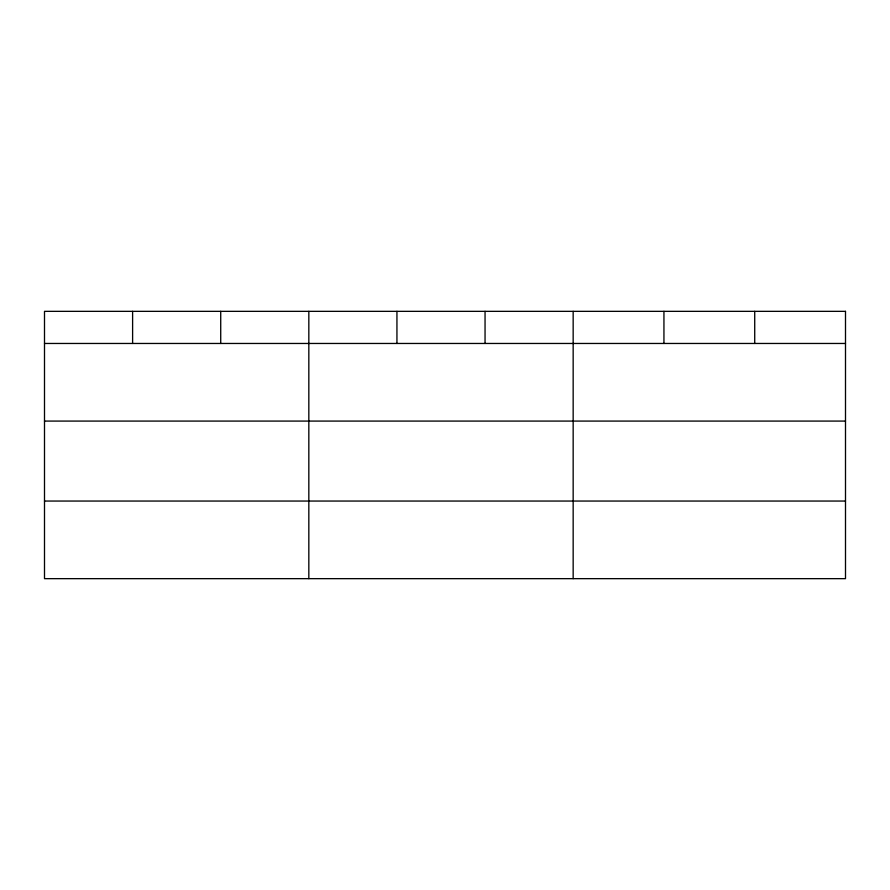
<?xml version="1.0" encoding="UTF-8"?>
<svg xmlns="http://www.w3.org/2000/svg" width="890" height="890" viewBox="0 0 890 890"><rect width="100%" height="100%" fill="white"/><g stroke="black" fill="none" stroke-linecap="round" stroke-linejoin="round"><path stroke-width="1.33" d="M44.5 343.462L845.5 343.462M44.5 421.081L845.5 421.081M44.5 501.048L845.5 501.048M754.72 311.344L754.72 343.462M663.94 311.344L663.94 343.462M573.16 311.344L573.16 578.656M485.05 311.344L485.05 343.462M396.94 311.344L396.94 343.462M308.83 311.344L308.83 578.656M220.72 311.344L220.72 343.462M132.61 311.344L132.61 343.462M845.5 311.344L44.5 311.344L44.5 578.656L845.5 578.656L845.5 311.344"/></g></svg>
